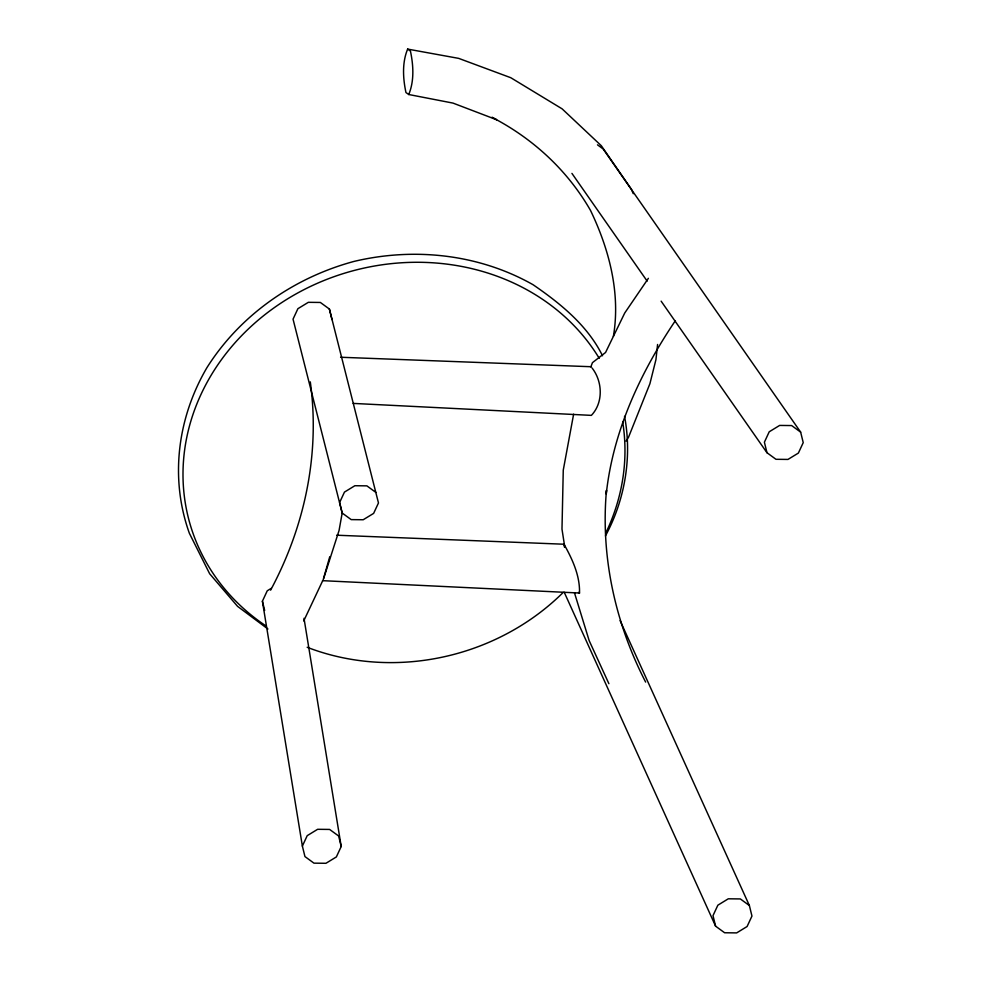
<?xml version="1.0" encoding="UTF-8"?>
<svg xmlns="http://www.w3.org/2000/svg" width="982" height="982" viewBox="0 0 982 982"><rect width="100%" height="100%" fill="white"/><g stroke="black" fill="none" stroke-linecap="round" stroke-linejoin="round"><path stroke-width="1.47" d="M322.55 580.669L579.515 593.03C580.031 575.648 572.322 559.053 563.987 544.224L336.654 535.215M613.394 336.347C620.722 293.201 609.159 249.195 590.489 210.394C567.51 170.34 532.931 138.45 491.994 117.312L496.597 119.718L453.009 103.098L408.745 94.517L405.947 92.529C402.951 78.364 401.994 62.701 407.64 49.1L458.704 58.38L510.8 77.725L562.121 108.855L601.328 145.753L631.512 189.452L633.255 193.687M657.584 344.473L655.939 359.645L649.912 383.704L628.492 437.321L626.074 441.114M329.756 556.733L323.311 579.257M342.239 512.678L339.072 530.452L323.667 578.435M573.623 414.183L563.263 470.132L561.986 529.102L564.76 547.023M590.833 366.949L592.441 362.665L605.563 352.477L624.736 313L648.39 278.311M408.745 94.517C414.392 80.929 413.434 65.254 410.439 51.089L407.64 49.1M304.003 618.292L341.208 846.509L336.36 856.93L325.95 863.288L313.958 863.153L304.948 856.574L302.37 846.079L262.403 601.23L267.251 590.783L271.167 588.402M302.37 846.079L307.219 835.657L317.628 829.299L329.621 829.434L338.63 836.001L341.208 846.509M605.452 535.902C625.006 499.826 632.261 456.593 624.527 416.319M303.72 620.955L322.918 580.252M675.407 320.623C640.399 372.546 613.001 431.159 606.25 494.081L606.483 490.276C600.518 556.34 615.272 623.312 645.64 682.085M591.373 366.74L340.594 357.252M353.176 403.406L591.373 415.374C603.439 402.755 602.702 381.556 592.085 368.029M578.508 592.379L579.515 593.03M597.486 144.833L603.144 148.969L800.649 432.129L803.227 442.637L798.378 453.07L787.969 459.429L775.964 459.294L766.967 452.714L661.132 301.155M800.649 432.129L791.639 425.562L779.634 425.427L769.225 431.785L764.389 442.207L766.967 452.714M329.4 309.048L320.365 302.456L308.336 302.321L297.902 308.692L293.041 319.15L342.19 513.034L351.2 519.613L363.205 519.748L373.626 513.39L378.475 502.956L329.4 309.048L331.99 319.58M375.897 492.436L366.875 485.857L354.87 485.722L344.461 492.092L339.612 502.526L342.19 513.034M749.376 905.527L740.342 898.935L728.3 898.8L717.867 905.183L713.006 915.629L715.596 926.173L724.63 932.765L736.66 932.9L747.093 926.517L751.954 916.071L749.376 905.527L620.096 620.612M267.926 629.008L237.583 606.373L209.632 573.721L189.354 533.238C169.641 478.124 177.546 417.878 206.895 367.71C240.148 314.915 293.974 277.636 353.913 261.445C414.085 247.083 479.007 254.068 533.116 284.755C560.464 303.499 587.58 325.484 602.518 355.766M571.929 173.397L647.15 281.11M608.901 683.705L589.175 640.657L574.433 592.698M564.245 592.293L715.596 926.173M262.403 601.23L264.661 610.436M563.987 544.224L564.478 547.195M622.711 422.15A222.644 198.339 -15.5 0 1 606.324 531.888M563.226 592.404A222.644 198.339 -15.5 0 1 307.182 647.285M265.484 625.62A222.644 198.339 -15.5 0 1 263.225 315.995A222.644 198.339 -15.5 0 1 599.229 358.32M310.3 381.875A397.673 350.464 -21.7 0 1 270.615 590.157"/></g></svg>
